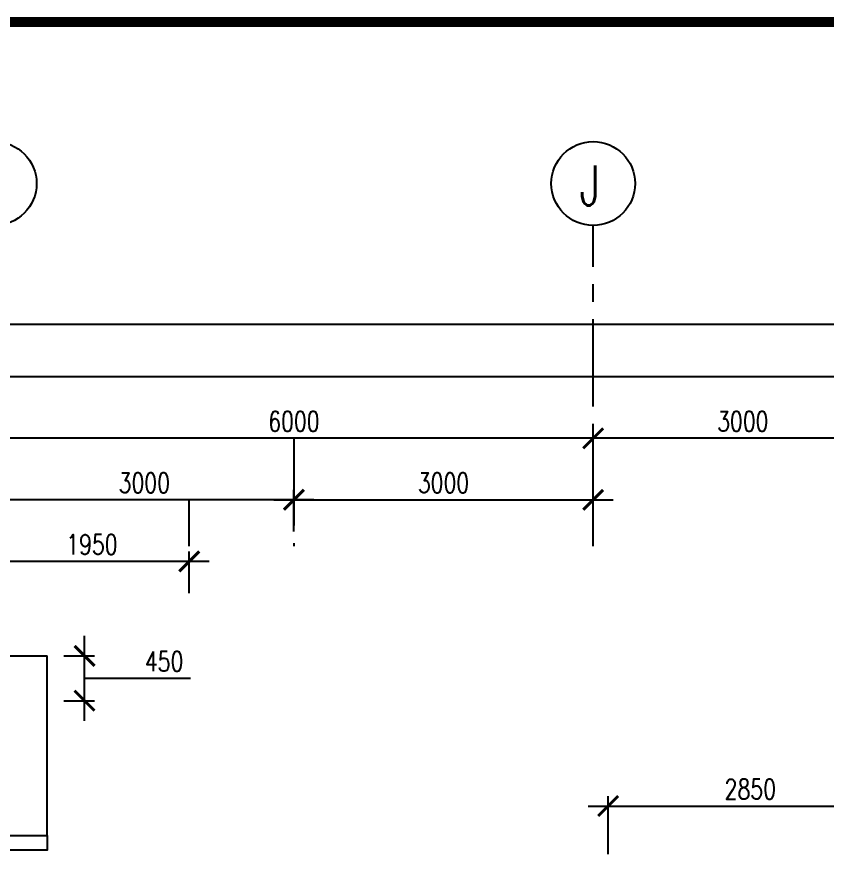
# Model space of a CAD drawing. Header units: inches. Extents: x -106706990 to 300603, y -86718466 to 1728185.
# Drawn here: x 155381 to 163503, y 48952 to 57416 of the extents above; entities that cross this region are included whole.
import ezdxf
from ezdxf.enums import TextEntityAlignment as Align

# ---------------------------------------------------------------- set-up
doc = ezdxf.new("R2010")
doc.units = ezdxf.units.IN
doc.header["$MEASUREMENT"] = 0
doc.linetypes.add('CENTER', pattern=[2, 1.25, -0.25, 0.25, -0.25])
for name, color, linetype in [('A-BUBLE', 8, 'Continuous'), ('A-BUBLETEXT', 7, 'Continuous'), ('A-DIM100', 4, 'Continuous'), ('A-ELEV3', 9, 'Continuous'), ('A-WALL', 1, 'Continuous'), ('Grid', 8, 'CENTER')]:
    doc.layers.add(name, color=color, linetype=linetype)
doc.styles.add('ROMANS', font='romans.shx', dxfattribs={"width": 0.75, "height": 200})
doc.styles.add('STYLE2', font='romans.shx', dxfattribs={"width": 0.75, "height": 1000})
doc.dimstyles.new('DIM 100', dxfattribs={"dimtxt": 200, "dimasz": 200, "dimexe": 100, "dimexo": 70, "dimgap": 70, "dimtad": 1, "dimtoh": 1, "dimdec": 0, "dimzin": 0, "dimdsep": 46, "dimtxsty": 'ROMANS', "dimblk": 'ARCHTICK', "dimcen": 0.09, "dimdle": 200, "dimclrd": 4, "dimclre": 4, "dimclrt": 2, "dimadec": 0, "dimazin": 0, "dimtfac": 1, "dimtdec": 0, "dimtmove": 1, "dimatfit": 3, "dimfxl": 1, "dimtzin": 0, "dimarcsym": 0})

# ---------------------------------------------------------------- blocks, each defined once
blk = doc.blocks.new('_ArchTick')
at = {"color": 0, "linetype": 'ByBlock', "const_width": 0.15}
blk.add_lwpolyline([(-0.5, -0.5), (0.5, 0.5)], dxfattribs=at)
blk = doc.blocks.new('*D562')
at = {"layer": 'A-DIM100', "color": 4, "lineweight": -2, "transparency": 16777216}
for p, q in [((155157.8, 52873.8), (155157.8, 53290.8)), ((161157.8, 52873.8), (161157.8, 53290.8)), ((161357.8, 53190.8), (154957.8, 53190.8))]:
    blk.add_line(p, q, dxfattribs=at)
at = {"layer": 'DEFPOINTS', "color": 0, "transparency": 16777216}
for p in [(155157.8, 53190.8), (155157.8, 52803.8), (161157.8, 52803.8)]:
    blk.add_point(p, dxfattribs=at)
at = {"layer": 'A-DIM100', "color": 4, "lineweight": -2, "transparency": 16777216, "xscale": 200, "yscale": 200, "zscale": 200, "rotation": 180}
blk.add_blockref('_ArchTick', (155157.8, 53190.8), dxfattribs=at)
at = {"layer": 'A-DIM100', "color": 4, "lineweight": -2, "transparency": 16777216, "xscale": 200, "yscale": 200, "zscale": 200}
blk.add_blockref('_ArchTick', (161157.8, 53190.8), dxfattribs=at)
at = {"layer": 'A-DIM100', "color": 2, "transparency": 16777216, "insert": (158157.8, 53360.8), "char_height": 200, "attachment_point": 5, "style": 'ROMANS'}
blk.add_mtext('6000', dxfattribs=at)
blk = doc.blocks.new('*D563')
at = {"layer": 'A-DIM100', "color": 4, "lineweight": -2, "transparency": 16777216}
for p, q in [((161157.8, 52873.8), (161157.8, 53290.8)), ((164157.8, 52873.8), (164157.8, 53290.8)), ((164357.8, 53190.8), (160957.8, 53190.8))]:
    blk.add_line(p, q, dxfattribs=at)
at = {"layer": 'DEFPOINTS', "color": 0, "transparency": 16777216}
for p in [(161157.8, 53190.8), (161157.8, 52803.8), (164157.8, 52803.8)]:
    blk.add_point(p, dxfattribs=at)
at = {"layer": 'A-DIM100', "color": 4, "lineweight": -2, "transparency": 16777216, "xscale": 200, "yscale": 200, "zscale": 200, "rotation": 180}
blk.add_blockref('_ArchTick', (161157.8, 53190.8), dxfattribs=at)
at = {"layer": 'A-DIM100', "color": 4, "lineweight": -2, "transparency": 16777216, "xscale": 200, "yscale": 200, "zscale": 200}
blk.add_blockref('_ArchTick', (164157.8, 53190.8), dxfattribs=at)
at = {"layer": 'A-DIM100', "color": 2, "transparency": 16777216, "insert": (162657.8, 53360.8), "char_height": 200, "attachment_point": 5, "style": 'ROMANS'}
blk.add_mtext('3000', dxfattribs=at)
blk = doc.blocks.new('*D566')
at = {"layer": 'A-DIM100', "color": 4, "lineweight": -2, "transparency": 16777216}
for p, q in [((119157.8, 54019.6), (119157.8, 54436.7)), ((175257.8, 54019.6), (175257.8, 54436.7)), ((118957.8, 54336.7), (175457.8, 54336.7))]:
    blk.add_line(p, q, dxfattribs=at)
at = {"layer": 'DEFPOINTS', "color": 0, "transparency": 16777216}
for p in [(175257.8, 54336.7), (119157.8, 53949.6), (175257.8, 53949.6)]:
    blk.add_point(p, dxfattribs=at)
at = {"layer": 'A-DIM100', "color": 4, "lineweight": -2, "transparency": 16777216, "xscale": 200, "yscale": 200, "zscale": 200, "rotation": 180}
blk.add_blockref('_ArchTick', (119157.8, 54336.7), dxfattribs=at)
at = {"layer": 'A-DIM100', "color": 4, "lineweight": -2, "transparency": 16777216, "xscale": 200, "yscale": 200, "zscale": 200}
blk.add_blockref('_ArchTick', (175257.8, 54336.7), dxfattribs=at)
at = {"layer": 'A-DIM100', "color": 2, "transparency": 16777216, "insert": (147207.8, 54506.7), "char_height": 200, "attachment_point": 5, "style": 'ROMANS'}
blk.add_mtext('56100', dxfattribs=at)
blk = doc.blocks.new('*D577')
at = {"layer": 'A-DIM100', "color": 4, "lineweight": -2, "transparency": 16777216}
for p, q in [((155157.8, 53490.9), (155157.8, 53908)), ((175257.8, 53490.9), (175257.8, 53908)), ((175457.8, 53808), (154957.8, 53808))]:
    blk.add_line(p, q, dxfattribs=at)
at = {"layer": 'DEFPOINTS', "color": 0, "transparency": 16777216}
for p in [(155157.8, 53808), (155157.8, 53420.9), (175257.8, 53420.9)]:
    blk.add_point(p, dxfattribs=at)
at = {"layer": 'A-DIM100', "color": 4, "lineweight": -2, "transparency": 16777216, "xscale": 200, "yscale": 200, "zscale": 200, "rotation": 180}
blk.add_blockref('_ArchTick', (155157.8, 53808), dxfattribs=at)
at = {"layer": 'A-DIM100', "color": 4, "lineweight": -2, "transparency": 16777216, "xscale": 200, "yscale": 200, "zscale": 200}
blk.add_blockref('_ArchTick', (175257.8, 53808), dxfattribs=at)
at = {"layer": 'A-DIM100', "color": 2, "transparency": 16777216, "insert": (165207.8, 53978), "char_height": 200, "attachment_point": 5, "style": 'ROMANS'}
blk.add_mtext('20100', dxfattribs=at)
blk = doc.blocks.new('*D549')
at = {"layer": 'A-DIM100', "color": 4, "lineweight": -2, "transparency": 16777216}
for p, q in [((155157.8, 52256.6), (155157.8, 52673.7)), ((158157.8, 52256.6), (158157.8, 52673.7)), ((158357.8, 52573.7), (154957.8, 52573.7))]:
    blk.add_line(p, q, dxfattribs=at)
at = {"layer": 'DEFPOINTS', "color": 0, "transparency": 16777216}
for p in [(155157.8, 52573.7), (155157.8, 52186.6), (158157.8, 52186.6)]:
    blk.add_point(p, dxfattribs=at)
at = {"layer": 'A-DIM100', "color": 4, "lineweight": -2, "transparency": 16777216, "xscale": 200, "yscale": 200, "zscale": 200, "rotation": 180}
blk.add_blockref('_ArchTick', (155157.8, 52573.7), dxfattribs=at)
at = {"layer": 'A-DIM100', "color": 4, "lineweight": -2, "transparency": 16777216, "xscale": 200, "yscale": 200, "zscale": 200}
blk.add_blockref('_ArchTick', (158157.8, 52573.7), dxfattribs=at)
at = {"layer": 'A-DIM100', "color": 2, "transparency": 16777216, "insert": (156657.8, 52743.7), "char_height": 200, "attachment_point": 5, "style": 'ROMANS'}
blk.add_mtext('3000', dxfattribs=at)
blk = doc.blocks.new('*D550')
at = {"layer": 'A-DIM100', "color": 4, "lineweight": -2, "transparency": 16777216}
for p, q in [((158157.8, 52256.6), (158157.8, 52673.7)), ((161157.8, 52256.6), (161157.8, 52673.7)), ((157957.8, 52573.7), (161357.8, 52573.7))]:
    blk.add_line(p, q, dxfattribs=at)
at = {"layer": 'DEFPOINTS', "color": 0, "transparency": 16777216}
for p in [(161157.8, 52573.7), (158157.8, 52186.6), (161157.8, 52186.6)]:
    blk.add_point(p, dxfattribs=at)
at = {"layer": 'A-DIM100', "color": 4, "lineweight": -2, "transparency": 16777216, "xscale": 200, "yscale": 200, "zscale": 200, "rotation": 180}
blk.add_blockref('_ArchTick', (158157.8, 52573.7), dxfattribs=at)
at = {"layer": 'A-DIM100', "color": 4, "lineweight": -2, "transparency": 16777216, "xscale": 200, "yscale": 200, "zscale": 200}
blk.add_blockref('_ArchTick', (161157.8, 52573.7), dxfattribs=at)
at = {"layer": 'A-DIM100', "color": 2, "transparency": 16777216, "insert": (159657.8, 52743.7), "char_height": 200, "attachment_point": 5, "style": 'ROMANS'}
blk.add_mtext('3000', dxfattribs=at)
blk = doc.blocks.new('*D551')
at = {"layer": 'A-DIM100', "color": 4, "lineweight": -2, "transparency": 16777216}
for p, q in [((155157.8, 51639.5), (155157.8, 52056.5)), ((157107.8, 51639.5), (157107.8, 52056.5)), ((157307.8, 51956.5), (154957.8, 51956.5))]:
    blk.add_line(p, q, dxfattribs=at)
at = {"layer": 'DEFPOINTS', "color": 0, "transparency": 16777216}
for p in [(155157.8, 51956.5), (155157.8, 51569.5), (157107.8, 51569.5)]:
    blk.add_point(p, dxfattribs=at)
at = {"layer": 'A-DIM100', "color": 4, "lineweight": -2, "transparency": 16777216, "xscale": 200, "yscale": 200, "zscale": 200, "rotation": 180}
blk.add_blockref('_ArchTick', (155157.8, 51956.5), dxfattribs=at)
at = {"layer": 'A-DIM100', "color": 4, "lineweight": -2, "transparency": 16777216, "xscale": 200, "yscale": 200, "zscale": 200}
blk.add_blockref('_ArchTick', (157107.8, 51956.5), dxfattribs=at)
at = {"layer": 'A-DIM100', "color": 2, "transparency": 16777216, "insert": (156132.8, 52126.5), "char_height": 200, "attachment_point": 5, "style": 'ROMANS'}
blk.add_mtext('1950', dxfattribs=at)
blk = doc.blocks.new('*D542')
at = {"color": 4, "lineweight": -2, "transparency": 16777216}
for p, q in [((156058.7, 50359.7), (156058.7, 51209.4)), ((155851.9, 51009.4), (156158.7, 51009.4)), ((156058.7, 50784.6), (156593.7, 50784.6)), ((156593.7, 50784.6), (157119.4, 50784.6)), ((155851.9, 50559.7), (156158.7, 50559.7))]:
    blk.add_line(p, q, dxfattribs=at)
at = {"layer": 'DEFPOINTS', "color": 0, "transparency": 16777216}
for p in [(155781.9, 51009.4), (156058.7, 51009.4), (155781.9, 50559.7)]:
    blk.add_point(p, dxfattribs=at)
at = {"color": 4, "lineweight": -2, "transparency": 16777216, "xscale": 200, "yscale": 200, "zscale": 200}
for p, rotation in [((156058.7, 51009.4), 90), ((156058.7, 50559.7), 270)]:
    blk.add_blockref('_ArchTick', p, dxfattribs=dict(at, rotation=rotation))
at = {"color": 2, "transparency": 16777216, "insert": (156856.5, 50954.6), "char_height": 200, "attachment_point": 5, "style": 'ROMANS'}
blk.add_mtext('450', dxfattribs=at)
blk = doc.blocks.new('*D544')
at = {"color": 4, "lineweight": -2, "transparency": 16777216}
for p, q in [((161307.8, 49021.5), (161307.8, 49603.7)), ((164157.8, 49021.5), (164157.8, 49603.7)), ((161107.8, 49503.7), (164357.8, 49503.7))]:
    blk.add_line(p, q, dxfattribs=at)
at = {"layer": 'DEFPOINTS', "color": 0, "transparency": 16777216}
for p in [(164157.8, 49503.7), (161307.8, 48951.5), (164157.8, 48951.5)]:
    blk.add_point(p, dxfattribs=at)
at = {"color": 4, "lineweight": -2, "transparency": 16777216, "xscale": 200, "yscale": 200, "zscale": 200, "rotation": 180}
blk.add_blockref('_ArchTick', (161307.8, 49503.7), dxfattribs=at)
at = {"color": 4, "lineweight": -2, "transparency": 16777216, "xscale": 200, "yscale": 200, "zscale": 200}
blk.add_blockref('_ArchTick', (164157.8, 49503.7), dxfattribs=at)
at = {"color": 2, "transparency": 16777216, "insert": (162732.8, 49673.7), "char_height": 200, "attachment_point": 5, "style": 'ROMANS'}
blk.add_mtext('2850', dxfattribs=at)

msp = doc.modelspace()

# ---------------------------------------------------------------- linework, layer by layer
at = {"color": 7}
msp.add_lwpolyline([(112179.3, 57366.1, 100, 100, 0), (191679.3, 57366.1, 100, 100, 0)], format="xyseb", dxfattribs=at)
at = {"layer": 'A-BUBLE'}
for centre in [(155157.8, 55745), (161157.8, 55745)]:
    msp.add_circle(centre, 420, dxfattribs=at)
at = {"layer": 'A-ELEV3', "color": 8}
for p in [(153957.8, 51009.4), (155682.8, 49209.7)]:
    msp.add_line(p, (155682.8, 51009.4), dxfattribs=at)
at = {"layer": 'A-WALL', "color": 8, "linetype": 'Continuous', "ltscale": 900}
msp.add_lwpolyline([(155232.8, 49059.7), (155232.8, 49209.7), (155682.8, 49209.7), (155682.8, 49059.7)], close=True, dxfattribs=at)
at = {"layer": 'Grid', "ltscale": 700}
for p, q in [((161157.8, 52110.5), (161157.8, 55325)), ((158157.8, 53190.8), (158157.8, 52110.5)), ((157107.8, 52110.5), (157107.8, 52573.7))]:
    msp.add_line(p, q, dxfattribs=at)

# ---------------------------------------------------------------- texts
at = {"layer": 'A-BUBLETEXT', "color": 3, "style": 'STYLE2', "width": 0.75}
msp.add_text('J', height=400, dxfattribs=at).set_placement((161125.3, 55524.8), align=Align.CENTER)

# ---------------------------------------------------------------- dimensions: what is measured, and where the dimension line sits
dim = msp.add_linear_dim(base=(156058.7, 51009.4), p1=(155781.9, 50559.7), p2=(155781.9, 51009.4), angle=90, dimstyle='DIM 100', override={"dimfxl": 200, "dimarcsym": 1})
dim.commit()
dim.dimension.update_dxf_attribs({"geometry": '*D542', "text_midpoint": (156663.7, 50954.6)})
at = {"color": 8}
dim = msp.add_linear_dim(base=(164157.8, 49503.7), p1=(161307.8, 48951.5), p2=(164157.8, 48951.5), angle=180, dimstyle='DIM 100', override={"dimfxl": 200, "dimarcsym": 1}, dxfattribs=at)
dim.commit()
dim.dimension.update_dxf_attribs({"geometry": '*D544', "text_midpoint": (162732.8, 49673.7)})
at = {"layer": 'A-DIM100'}
for base, p1, p2, picture, middle in [((175257.8, 54336.7), (119157.8, 53949.6), (175257.8, 53949.6), '*D566', (147207.8, 54506.7)), ((161157.8, 52573.7), (158157.8, 52186.6), (161157.8, 52186.6), '*D550', (159657.8, 52743.7))]:
    dim = msp.add_linear_dim(base=base, p1=p1, p2=p2, dimstyle='DIM 100', dxfattribs=at)
    dim.commit()
    dim.dimension.update_dxf_attribs({"geometry": picture, "text_midpoint": middle})
for base, p1, p2, picture, middle in [((155157.8, 53808), (175257.8, 53420.9), (155157.8, 53420.9), '*D577', (165207.8, 53978)), ((155157.8, 53190.8), (161157.8, 52803.8), (155157.8, 52803.8), '*D562', (158157.8, 53360.8)), ((161157.8, 53190.8), (164157.8, 52803.8), (161157.8, 52803.8), '*D563', (162657.8, 53360.8)), ((155157.8, 52573.7), (158157.8, 52186.6), (155157.8, 52186.6), '*D549', (156657.8, 52743.7)), ((155157.8, 51956.5), (157107.8, 51569.5), (155157.8, 51569.5), '*D551', (156132.8, 52126.5))]:
    dim = msp.add_linear_dim(base=base, p1=p1, p2=p2, angle=180, dimstyle='DIM 100', dxfattribs=at)
    dim.commit()
    dim.dimension.update_dxf_attribs({"geometry": picture, "text_midpoint": middle})

doc.saveas('drawing.dxf')
